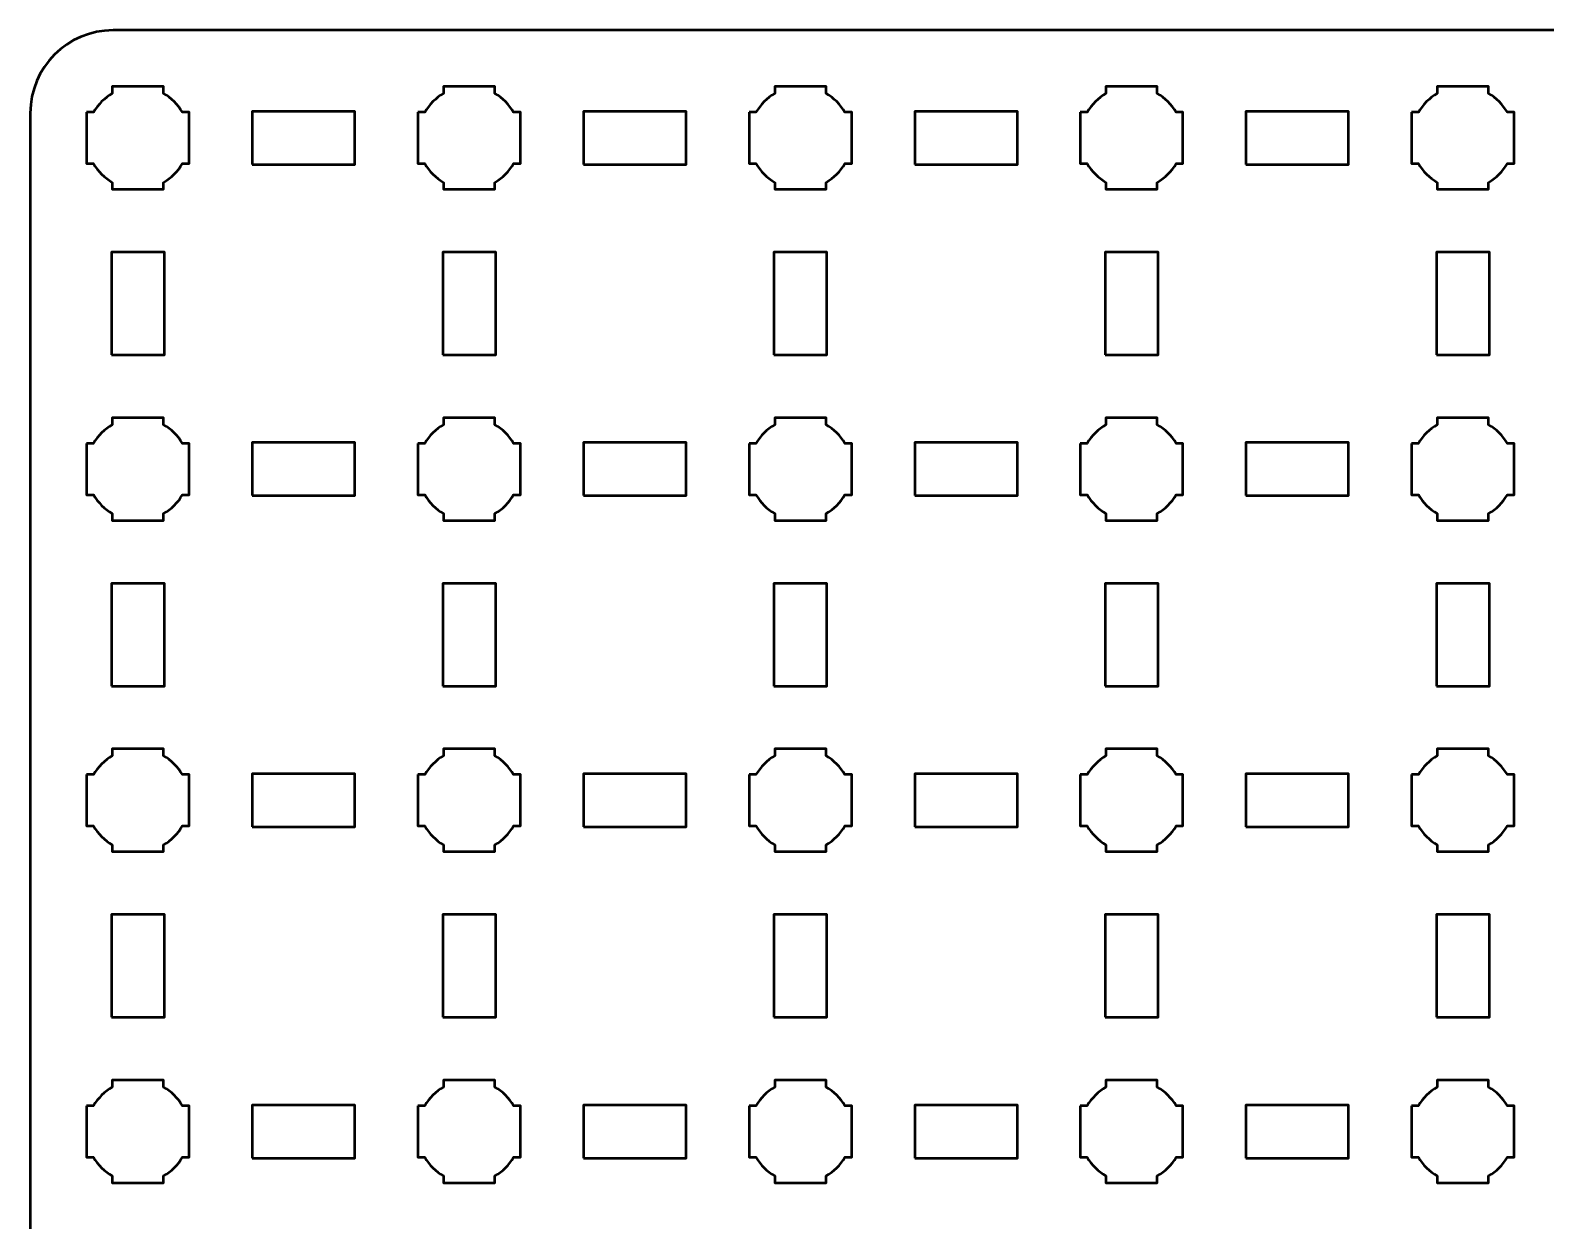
# Model space of a CAD drawing. Header units: centimetres. Extents: x -30.1 to 9.2, y -44.5 to 14.8.
# Drawn here: x -30.15 to -21, y 7.61 to 14.8 of the extents above; entities that cross this region are included whole.
import ezdxf

# ---------------------------------------------------------------- set-up
doc = ezdxf.new("R2010")
doc.units = ezdxf.units.CM
doc.header["$MEASUREMENT"] = 0
doc.layers.add('Layer 1', color=7, linetype='Continuous')

msp = doc.modelspace()

# ---------------------------------------------------------------- linework, layer by layer
at = {"layer": 'Layer 1', "color": 250, "lineweight": 53}
for points in [[(-28.81, 13.99), (-28.19, 13.99), (-28.19, 14.31), (-28.81, 14.31), (-28.81, 13.99)], [(-26.81, 13.99), (-26.19, 13.99), (-26.19, 14.31), (-26.81, 14.31), (-26.81, 13.99)], [(-24.81, 13.99), (-24.19, 13.99), (-24.19, 14.31), (-24.81, 14.31), (-24.81, 13.99)], [(-22.81, 13.99), (-22.19, 13.99), (-22.19, 14.31), (-22.81, 14.31), (-22.81, 13.99)], [(-29.66, 12.84), (-29.34, 12.84), (-29.34, 13.46), (-29.66, 13.46), (-29.66, 12.84)], [(-27.66, 12.84), (-27.34, 12.84), (-27.34, 13.46), (-27.66, 13.46), (-27.66, 12.84)], [(-25.66, 12.84), (-25.34, 12.84), (-25.34, 13.46), (-25.66, 13.46), (-25.66, 12.84)], [(-23.66, 12.84), (-23.34, 12.84), (-23.34, 13.46), (-23.66, 13.46), (-23.66, 12.84)], [(-21.66, 12.84), (-21.34, 12.84), (-21.34, 13.46), (-21.66, 13.46), (-21.66, 12.84)], [(-28.81, 11.99), (-28.19, 11.99), (-28.19, 12.31), (-28.81, 12.31), (-28.81, 11.99)], [(-26.81, 11.99), (-26.19, 11.99), (-26.19, 12.31), (-26.81, 12.31), (-26.81, 11.99)], [(-24.81, 11.99), (-24.19, 11.99), (-24.19, 12.31), (-24.81, 12.31), (-24.81, 11.99)], [(-22.81, 11.99), (-22.19, 11.99), (-22.19, 12.31), (-22.81, 12.31), (-22.81, 11.99)], [(-29.66, 10.84), (-29.34, 10.84), (-29.34, 11.46), (-29.66, 11.46), (-29.66, 10.84)], [(-27.66, 10.84), (-27.34, 10.84), (-27.34, 11.46), (-27.66, 11.46), (-27.66, 10.84)], [(-25.66, 10.84), (-25.34, 10.84), (-25.34, 11.46), (-25.66, 11.46), (-25.66, 10.84)], [(-23.66, 10.84), (-23.34, 10.84), (-23.34, 11.46), (-23.66, 11.46), (-23.66, 10.84)], [(-21.66, 10.84), (-21.34, 10.84), (-21.34, 11.46), (-21.66, 11.46), (-21.66, 10.84)], [(-28.81, 9.99), (-28.19, 9.99), (-28.19, 10.31), (-28.81, 10.31), (-28.81, 9.99)], [(-26.81, 9.99), (-26.19, 9.99), (-26.19, 10.31), (-26.81, 10.31), (-26.81, 9.99)], [(-24.81, 9.99), (-24.19, 9.99), (-24.19, 10.31), (-24.81, 10.31), (-24.81, 9.99)], [(-22.81, 9.99), (-22.19, 9.99), (-22.19, 10.31), (-22.81, 10.31), (-22.81, 9.99)], [(-29.66, 8.84), (-29.34, 8.84), (-29.34, 9.46), (-29.66, 9.46), (-29.66, 8.84)], [(-27.66, 8.84), (-27.34, 8.84), (-27.34, 9.46), (-27.66, 9.46), (-27.66, 8.84)], [(-25.66, 8.84), (-25.34, 8.84), (-25.34, 9.46), (-25.66, 9.46), (-25.66, 8.84)], [(-23.66, 8.84), (-23.34, 8.84), (-23.34, 9.46), (-23.66, 9.46), (-23.66, 8.84)], [(-21.66, 8.84), (-21.34, 8.84), (-21.34, 9.46), (-21.66, 9.46), (-21.66, 8.84)], [(-28.81, 7.99), (-28.19, 7.99), (-28.19, 8.31), (-28.81, 8.31), (-28.81, 7.99)], [(-26.81, 7.99), (-26.19, 7.99), (-26.19, 8.31), (-26.81, 8.31), (-26.81, 7.99)], [(-24.81, 7.99), (-24.19, 7.99), (-24.19, 8.31), (-24.81, 8.31), (-24.81, 7.99)], [(-22.81, 7.99), (-22.19, 7.99), (-22.19, 8.31), (-22.81, 8.31), (-22.81, 7.99)]]:
    msp.add_lwpolyline(points, close=True, dxfattribs=at)
msp.add_open_spline([(-30.15, -44), (-30.15, -44), (-30.15, 14.3), (-30.15, 14.3), (-30.15, 14.3), (-30.15, 14.57609), (-29.92609, 14.8), (-29.65, 14.8), (-29.65, 14.8), (-29.65, 14.8), (8.65, 14.8), (8.65, 14.8), (8.65, 14.8), (8.92609, 14.8), (9.15, 14.57609), (9.15, 14.3), (9.15, 14.3), (9.15, 14.3), (9.15, -44), (9.15, -44), (9.15, -44), (9.15, -44.27609), (8.92609, -44.5), (8.65, -44.5), (8.65, -44.5), (8.65, -44.5), (-29.65, -44.5), (-29.65, -44.5), (-29.65, -44.5), (-29.92609, -44.5), (-30.15, -44.27609), (-30.15, -44)], degree=3, knots=[0, 0, 0, 0, 0.125, 0.125, 0.125, 0.125, 0.25, 0.25, 0.25, 0.25, 0.375, 0.375, 0.375, 0.375, 0.5, 0.5, 0.5, 0.5, 0.625, 0.625, 0.625, 0.625, 0.75, 0.75, 0.75, 0.75, 0.875, 0.875, 0.875, 0.875, 1, 1, 1, 1], dxfattribs=at)
at = {"layer": 'Layer 1', "lineweight": 53}
for points in [[(-29.81, 14.305), (-29.81, 14.305), (-29.76851, 14.305), (-29.76851, 14.305), (-29.76851, 14.305), (-29.74128, 14.35205), (-29.70205, 14.39128), (-29.655, 14.41851), (-29.655, 14.41851), (-29.655, 14.41851), (-29.655, 14.46), (-29.655, 14.46), (-29.655, 14.46), (-29.655, 14.46), (-29.5, 14.46), (-29.5, 14.46), (-29.5, 14.46), (-29.5, 14.46), (-29.345, 14.46), (-29.345, 14.46), (-29.345, 14.46), (-29.345, 14.46), (-29.345, 14.41851), (-29.345, 14.41851), (-29.345, 14.41851), (-29.29795, 14.39128), (-29.25872, 14.35205), (-29.23149, 14.305), (-29.23149, 14.305), (-29.23149, 14.305), (-29.19, 14.305), (-29.19, 14.305), (-29.19, 14.305), (-29.19, 14.305), (-29.19, 14.15), (-29.19, 14.15), (-29.19, 14.15), (-29.19, 14.15), (-29.19, 13.995), (-29.19, 13.995), (-29.19, 13.995), (-29.19, 13.995), (-29.23149, 13.995), (-29.23149, 13.995), (-29.23149, 13.995), (-29.25872, 13.94795), (-29.29795, 13.90872), (-29.345, 13.88149), (-29.345, 13.88149), (-29.345, 13.88149), (-29.345, 13.84), (-29.345, 13.84), (-29.345, 13.84), (-29.345, 13.84), (-29.5, 13.84), (-29.5, 13.84), (-29.5, 13.84), (-29.5, 13.84), (-29.655, 13.84), (-29.655, 13.84), (-29.655, 13.84), (-29.655, 13.84), (-29.655, 13.88149), (-29.655, 13.88149), (-29.655, 13.88149), (-29.70205, 13.90872), (-29.74128, 13.94795), (-29.76851, 13.995), (-29.76851, 13.995), (-29.76851, 13.995), (-29.81, 13.995), (-29.81, 13.995), (-29.81, 13.995), (-29.81, 13.995), (-29.81, 14.15), (-29.81, 14.15), (-29.81, 14.15), (-29.81, 14.15), (-29.81, 14.305), (-29.81, 14.305)], [(-27.81, 14.305), (-27.81, 14.305), (-27.76851, 14.305), (-27.76851, 14.305), (-27.76851, 14.305), (-27.74128, 14.35205), (-27.70205, 14.39128), (-27.655, 14.41851), (-27.655, 14.41851), (-27.655, 14.41851), (-27.655, 14.46), (-27.655, 14.46), (-27.655, 14.46), (-27.655, 14.46), (-27.5, 14.46), (-27.5, 14.46), (-27.5, 14.46), (-27.5, 14.46), (-27.345, 14.46), (-27.345, 14.46), (-27.345, 14.46), (-27.345, 14.46), (-27.345, 14.41851), (-27.345, 14.41851), (-27.345, 14.41851), (-27.29795, 14.39128), (-27.25872, 14.35205), (-27.23149, 14.305), (-27.23149, 14.305), (-27.23149, 14.305), (-27.19, 14.305), (-27.19, 14.305), (-27.19, 14.305), (-27.19, 14.305), (-27.19, 14.15), (-27.19, 14.15), (-27.19, 14.15), (-27.19, 14.15), (-27.19, 13.995), (-27.19, 13.995), (-27.19, 13.995), (-27.19, 13.995), (-27.23149, 13.995), (-27.23149, 13.995), (-27.23149, 13.995), (-27.25872, 13.94795), (-27.29795, 13.90872), (-27.345, 13.88149), (-27.345, 13.88149), (-27.345, 13.88149), (-27.345, 13.84), (-27.345, 13.84), (-27.345, 13.84), (-27.345, 13.84), (-27.5, 13.84), (-27.5, 13.84), (-27.5, 13.84), (-27.5, 13.84), (-27.655, 13.84), (-27.655, 13.84), (-27.655, 13.84), (-27.655, 13.84), (-27.655, 13.88149), (-27.655, 13.88149), (-27.655, 13.88149), (-27.70205, 13.90872), (-27.74128, 13.94795), (-27.76851, 13.995), (-27.76851, 13.995), (-27.76851, 13.995), (-27.81, 13.995), (-27.81, 13.995), (-27.81, 13.995), (-27.81, 13.995), (-27.81, 14.15), (-27.81, 14.15), (-27.81, 14.15), (-27.81, 14.15), (-27.81, 14.305), (-27.81, 14.305)], [(-25.81, 14.305), (-25.81, 14.305), (-25.76851, 14.305), (-25.76851, 14.305), (-25.76851, 14.305), (-25.74128, 14.35205), (-25.70205, 14.39128), (-25.655, 14.41851), (-25.655, 14.41851), (-25.655, 14.41851), (-25.655, 14.46), (-25.655, 14.46), (-25.655, 14.46), (-25.655, 14.46), (-25.5, 14.46), (-25.5, 14.46), (-25.5, 14.46), (-25.5, 14.46), (-25.345, 14.46), (-25.345, 14.46), (-25.345, 14.46), (-25.345, 14.46), (-25.345, 14.41851), (-25.345, 14.41851), (-25.345, 14.41851), (-25.29795, 14.39128), (-25.25872, 14.35205), (-25.23149, 14.305), (-25.23149, 14.305), (-25.23149, 14.305), (-25.19, 14.305), (-25.19, 14.305), (-25.19, 14.305), (-25.19, 14.305), (-25.19, 14.15), (-25.19, 14.15), (-25.19, 14.15), (-25.19, 14.15), (-25.19, 13.995), (-25.19, 13.995), (-25.19, 13.995), (-25.19, 13.995), (-25.23149, 13.995), (-25.23149, 13.995), (-25.23149, 13.995), (-25.25872, 13.94795), (-25.29795, 13.90872), (-25.345, 13.88149), (-25.345, 13.88149), (-25.345, 13.88149), (-25.345, 13.84), (-25.345, 13.84), (-25.345, 13.84), (-25.345, 13.84), (-25.5, 13.84), (-25.5, 13.84), (-25.5, 13.84), (-25.5, 13.84), (-25.655, 13.84), (-25.655, 13.84), (-25.655, 13.84), (-25.655, 13.84), (-25.655, 13.88149), (-25.655, 13.88149), (-25.655, 13.88149), (-25.70205, 13.90872), (-25.74128, 13.94795), (-25.76851, 13.995), (-25.76851, 13.995), (-25.76851, 13.995), (-25.81, 13.995), (-25.81, 13.995), (-25.81, 13.995), (-25.81, 13.995), (-25.81, 14.15), (-25.81, 14.15), (-25.81, 14.15), (-25.81, 14.15), (-25.81, 14.305), (-25.81, 14.305)], [(-23.81, 14.305), (-23.81, 14.305), (-23.76851, 14.305), (-23.76851, 14.305), (-23.76851, 14.305), (-23.74128, 14.35205), (-23.70205, 14.39128), (-23.655, 14.41851), (-23.655, 14.41851), (-23.655, 14.41851), (-23.655, 14.46), (-23.655, 14.46), (-23.655, 14.46), (-23.655, 14.46), (-23.5, 14.46), (-23.5, 14.46), (-23.5, 14.46), (-23.5, 14.46), (-23.345, 14.46), (-23.345, 14.46), (-23.345, 14.46), (-23.345, 14.46), (-23.345, 14.41851), (-23.345, 14.41851), (-23.345, 14.41851), (-23.29795, 14.39128), (-23.25872, 14.35205), (-23.23149, 14.305), (-23.23149, 14.305), (-23.23149, 14.305), (-23.19, 14.305), (-23.19, 14.305), (-23.19, 14.305), (-23.19, 14.305), (-23.19, 14.15), (-23.19, 14.15), (-23.19, 14.15), (-23.19, 14.15), (-23.19, 13.995), (-23.19, 13.995), (-23.19, 13.995), (-23.19, 13.995), (-23.23149, 13.995), (-23.23149, 13.995), (-23.23149, 13.995), (-23.25872, 13.94795), (-23.29795, 13.90872), (-23.345, 13.88149), (-23.345, 13.88149), (-23.345, 13.88149), (-23.345, 13.84), (-23.345, 13.84), (-23.345, 13.84), (-23.345, 13.84), (-23.5, 13.84), (-23.5, 13.84), (-23.5, 13.84), (-23.5, 13.84), (-23.655, 13.84), (-23.655, 13.84), (-23.655, 13.84), (-23.655, 13.84), (-23.655, 13.88149), (-23.655, 13.88149), (-23.655, 13.88149), (-23.70205, 13.90872), (-23.74128, 13.94795), (-23.76851, 13.995), (-23.76851, 13.995), (-23.76851, 13.995), (-23.81, 13.995), (-23.81, 13.995), (-23.81, 13.995), (-23.81, 13.995), (-23.81, 14.15), (-23.81, 14.15), (-23.81, 14.15), (-23.81, 14.15), (-23.81, 14.305), (-23.81, 14.305)], [(-21.81, 14.305), (-21.81, 14.305), (-21.76851, 14.305), (-21.76851, 14.305), (-21.76851, 14.305), (-21.74128, 14.35205), (-21.70205, 14.39128), (-21.655, 14.41851), (-21.655, 14.41851), (-21.655, 14.41851), (-21.655, 14.46), (-21.655, 14.46), (-21.655, 14.46), (-21.655, 14.46), (-21.5, 14.46), (-21.5, 14.46), (-21.5, 14.46), (-21.5, 14.46), (-21.345, 14.46), (-21.345, 14.46), (-21.345, 14.46), (-21.345, 14.46), (-21.345, 14.41851), (-21.345, 14.41851), (-21.345, 14.41851), (-21.29795, 14.39128), (-21.25872, 14.35205), (-21.23149, 14.305), (-21.23149, 14.305), (-21.23149, 14.305), (-21.19, 14.305), (-21.19, 14.305), (-21.19, 14.305), (-21.19, 14.305), (-21.19, 14.15), (-21.19, 14.15), (-21.19, 14.15), (-21.19, 14.15), (-21.19, 13.995), (-21.19, 13.995), (-21.19, 13.995), (-21.19, 13.995), (-21.23149, 13.995), (-21.23149, 13.995), (-21.23149, 13.995), (-21.25872, 13.94795), (-21.29795, 13.90872), (-21.345, 13.88149), (-21.345, 13.88149), (-21.345, 13.88149), (-21.345, 13.84), (-21.345, 13.84), (-21.345, 13.84), (-21.345, 13.84), (-21.5, 13.84), (-21.5, 13.84), (-21.5, 13.84), (-21.5, 13.84), (-21.655, 13.84), (-21.655, 13.84), (-21.655, 13.84), (-21.655, 13.84), (-21.655, 13.88149), (-21.655, 13.88149), (-21.655, 13.88149), (-21.70205, 13.90872), (-21.74128, 13.94795), (-21.76851, 13.995), (-21.76851, 13.995), (-21.76851, 13.995), (-21.81, 13.995), (-21.81, 13.995), (-21.81, 13.995), (-21.81, 13.995), (-21.81, 14.15), (-21.81, 14.15), (-21.81, 14.15), (-21.81, 14.15), (-21.81, 14.305), (-21.81, 14.305)], [(-29.81, 12.305), (-29.81, 12.305), (-29.76851, 12.305), (-29.76851, 12.305), (-29.76851, 12.305), (-29.74128, 12.35205), (-29.70205, 12.39128), (-29.655, 12.41851), (-29.655, 12.41851), (-29.655, 12.41851), (-29.655, 12.46), (-29.655, 12.46), (-29.655, 12.46), (-29.655, 12.46), (-29.5, 12.46), (-29.5, 12.46), (-29.5, 12.46), (-29.5, 12.46), (-29.345, 12.46), (-29.345, 12.46), (-29.345, 12.46), (-29.345, 12.46), (-29.345, 12.41851), (-29.345, 12.41851), (-29.345, 12.41851), (-29.29795, 12.39128), (-29.25872, 12.35205), (-29.23149, 12.305), (-29.23149, 12.305), (-29.23149, 12.305), (-29.19, 12.305), (-29.19, 12.305), (-29.19, 12.305), (-29.19, 12.305), (-29.19, 12.15), (-29.19, 12.15), (-29.19, 12.15), (-29.19, 12.15), (-29.19, 11.995), (-29.19, 11.995), (-29.19, 11.995), (-29.19, 11.995), (-29.23149, 11.995), (-29.23149, 11.995), (-29.23149, 11.995), (-29.25872, 11.94795), (-29.29795, 11.90872), (-29.345, 11.88149), (-29.345, 11.88149), (-29.345, 11.88149), (-29.345, 11.84), (-29.345, 11.84), (-29.345, 11.84), (-29.345, 11.84), (-29.5, 11.84), (-29.5, 11.84), (-29.5, 11.84), (-29.5, 11.84), (-29.655, 11.84), (-29.655, 11.84), (-29.655, 11.84), (-29.655, 11.84), (-29.655, 11.88149), (-29.655, 11.88149), (-29.655, 11.88149), (-29.70205, 11.90872), (-29.74128, 11.94795), (-29.76851, 11.995), (-29.76851, 11.995), (-29.76851, 11.995), (-29.81, 11.995), (-29.81, 11.995), (-29.81, 11.995), (-29.81, 11.995), (-29.81, 12.15), (-29.81, 12.15), (-29.81, 12.15), (-29.81, 12.15), (-29.81, 12.305), (-29.81, 12.305)], [(-27.81, 12.305), (-27.81, 12.305), (-27.76851, 12.305), (-27.76851, 12.305), (-27.76851, 12.305), (-27.74128, 12.35205), (-27.70205, 12.39128), (-27.655, 12.41851), (-27.655, 12.41851), (-27.655, 12.41851), (-27.655, 12.46), (-27.655, 12.46), (-27.655, 12.46), (-27.655, 12.46), (-27.5, 12.46), (-27.5, 12.46), (-27.5, 12.46), (-27.5, 12.46), (-27.345, 12.46), (-27.345, 12.46), (-27.345, 12.46), (-27.345, 12.46), (-27.345, 12.41851), (-27.345, 12.41851), (-27.345, 12.41851), (-27.29795, 12.39128), (-27.25872, 12.35205), (-27.23149, 12.305), (-27.23149, 12.305), (-27.23149, 12.305), (-27.19, 12.305), (-27.19, 12.305), (-27.19, 12.305), (-27.19, 12.305), (-27.19, 12.15), (-27.19, 12.15), (-27.19, 12.15), (-27.19, 12.15), (-27.19, 11.995), (-27.19, 11.995), (-27.19, 11.995), (-27.19, 11.995), (-27.23149, 11.995), (-27.23149, 11.995), (-27.23149, 11.995), (-27.25872, 11.94795), (-27.29795, 11.90872), (-27.345, 11.88149), (-27.345, 11.88149), (-27.345, 11.88149), (-27.345, 11.84), (-27.345, 11.84), (-27.345, 11.84), (-27.345, 11.84), (-27.5, 11.84), (-27.5, 11.84), (-27.5, 11.84), (-27.5, 11.84), (-27.655, 11.84), (-27.655, 11.84), (-27.655, 11.84), (-27.655, 11.84), (-27.655, 11.88149), (-27.655, 11.88149), (-27.655, 11.88149), (-27.70205, 11.90872), (-27.74128, 11.94795), (-27.76851, 11.995), (-27.76851, 11.995), (-27.76851, 11.995), (-27.81, 11.995), (-27.81, 11.995), (-27.81, 11.995), (-27.81, 11.995), (-27.81, 12.15), (-27.81, 12.15), (-27.81, 12.15), (-27.81, 12.15), (-27.81, 12.305), (-27.81, 12.305)], [(-25.81, 12.305), (-25.81, 12.305), (-25.76851, 12.305), (-25.76851, 12.305), (-25.76851, 12.305), (-25.74128, 12.35205), (-25.70205, 12.39128), (-25.655, 12.41851), (-25.655, 12.41851), (-25.655, 12.41851), (-25.655, 12.46), (-25.655, 12.46), (-25.655, 12.46), (-25.655, 12.46), (-25.5, 12.46), (-25.5, 12.46), (-25.5, 12.46), (-25.5, 12.46), (-25.345, 12.46), (-25.345, 12.46), (-25.345, 12.46), (-25.345, 12.46), (-25.345, 12.41851), (-25.345, 12.41851), (-25.345, 12.41851), (-25.29795, 12.39128), (-25.25872, 12.35205), (-25.23149, 12.305), (-25.23149, 12.305), (-25.23149, 12.305), (-25.19, 12.305), (-25.19, 12.305), (-25.19, 12.305), (-25.19, 12.305), (-25.19, 12.15), (-25.19, 12.15), (-25.19, 12.15), (-25.19, 12.15), (-25.19, 11.995), (-25.19, 11.995), (-25.19, 11.995), (-25.19, 11.995), (-25.23149, 11.995), (-25.23149, 11.995), (-25.23149, 11.995), (-25.25872, 11.94795), (-25.29795, 11.90872), (-25.345, 11.88149), (-25.345, 11.88149), (-25.345, 11.88149), (-25.345, 11.84), (-25.345, 11.84), (-25.345, 11.84), (-25.345, 11.84), (-25.5, 11.84), (-25.5, 11.84), (-25.5, 11.84), (-25.5, 11.84), (-25.655, 11.84), (-25.655, 11.84), (-25.655, 11.84), (-25.655, 11.84), (-25.655, 11.88149), (-25.655, 11.88149), (-25.655, 11.88149), (-25.70205, 11.90872), (-25.74128, 11.94795), (-25.76851, 11.995), (-25.76851, 11.995), (-25.76851, 11.995), (-25.81, 11.995), (-25.81, 11.995), (-25.81, 11.995), (-25.81, 11.995), (-25.81, 12.15), (-25.81, 12.15), (-25.81, 12.15), (-25.81, 12.15), (-25.81, 12.305), (-25.81, 12.305)], [(-23.81, 12.305), (-23.81, 12.305), (-23.76851, 12.305), (-23.76851, 12.305), (-23.76851, 12.305), (-23.74128, 12.35205), (-23.70205, 12.39128), (-23.655, 12.41851), (-23.655, 12.41851), (-23.655, 12.41851), (-23.655, 12.46), (-23.655, 12.46), (-23.655, 12.46), (-23.655, 12.46), (-23.5, 12.46), (-23.5, 12.46), (-23.5, 12.46), (-23.5, 12.46), (-23.345, 12.46), (-23.345, 12.46), (-23.345, 12.46), (-23.345, 12.46), (-23.345, 12.41851), (-23.345, 12.41851), (-23.345, 12.41851), (-23.29795, 12.39128), (-23.25872, 12.35205), (-23.23149, 12.305), (-23.23149, 12.305), (-23.23149, 12.305), (-23.19, 12.305), (-23.19, 12.305), (-23.19, 12.305), (-23.19, 12.305), (-23.19, 12.15), (-23.19, 12.15), (-23.19, 12.15), (-23.19, 12.15), (-23.19, 11.995), (-23.19, 11.995), (-23.19, 11.995), (-23.19, 11.995), (-23.23149, 11.995), (-23.23149, 11.995), (-23.23149, 11.995), (-23.25872, 11.94795), (-23.29795, 11.90872), (-23.345, 11.88149), (-23.345, 11.88149), (-23.345, 11.88149), (-23.345, 11.84), (-23.345, 11.84), (-23.345, 11.84), (-23.345, 11.84), (-23.5, 11.84), (-23.5, 11.84), (-23.5, 11.84), (-23.5, 11.84), (-23.655, 11.84), (-23.655, 11.84), (-23.655, 11.84), (-23.655, 11.84), (-23.655, 11.88149), (-23.655, 11.88149), (-23.655, 11.88149), (-23.70205, 11.90872), (-23.74128, 11.94795), (-23.76851, 11.995), (-23.76851, 11.995), (-23.76851, 11.995), (-23.81, 11.995), (-23.81, 11.995), (-23.81, 11.995), (-23.81, 11.995), (-23.81, 12.15), (-23.81, 12.15), (-23.81, 12.15), (-23.81, 12.15), (-23.81, 12.305), (-23.81, 12.305)], [(-21.81, 12.305), (-21.81, 12.305), (-21.76851, 12.305), (-21.76851, 12.305), (-21.76851, 12.305), (-21.74128, 12.35205), (-21.70205, 12.39128), (-21.655, 12.41851), (-21.655, 12.41851), (-21.655, 12.41851), (-21.655, 12.46), (-21.655, 12.46), (-21.655, 12.46), (-21.655, 12.46), (-21.5, 12.46), (-21.5, 12.46), (-21.5, 12.46), (-21.5, 12.46), (-21.345, 12.46), (-21.345, 12.46), (-21.345, 12.46), (-21.345, 12.46), (-21.345, 12.41851), (-21.345, 12.41851), (-21.345, 12.41851), (-21.29795, 12.39128), (-21.25872, 12.35205), (-21.23149, 12.305), (-21.23149, 12.305), (-21.23149, 12.305), (-21.19, 12.305), (-21.19, 12.305), (-21.19, 12.305), (-21.19, 12.305), (-21.19, 12.15), (-21.19, 12.15), (-21.19, 12.15), (-21.19, 12.15), (-21.19, 11.995), (-21.19, 11.995), (-21.19, 11.995), (-21.19, 11.995), (-21.23149, 11.995), (-21.23149, 11.995), (-21.23149, 11.995), (-21.25872, 11.94795), (-21.29795, 11.90872), (-21.345, 11.88149), (-21.345, 11.88149), (-21.345, 11.88149), (-21.345, 11.84), (-21.345, 11.84), (-21.345, 11.84), (-21.345, 11.84), (-21.5, 11.84), (-21.5, 11.84), (-21.5, 11.84), (-21.5, 11.84), (-21.655, 11.84), (-21.655, 11.84), (-21.655, 11.84), (-21.655, 11.84), (-21.655, 11.88149), (-21.655, 11.88149), (-21.655, 11.88149), (-21.70205, 11.90872), (-21.74128, 11.94795), (-21.76851, 11.995), (-21.76851, 11.995), (-21.76851, 11.995), (-21.81, 11.995), (-21.81, 11.995), (-21.81, 11.995), (-21.81, 11.995), (-21.81, 12.15), (-21.81, 12.15), (-21.81, 12.15), (-21.81, 12.15), (-21.81, 12.305), (-21.81, 12.305)], [(-29.81, 10.305), (-29.81, 10.305), (-29.76851, 10.305), (-29.76851, 10.305), (-29.76851, 10.305), (-29.74128, 10.35205), (-29.70205, 10.39128), (-29.655, 10.41851), (-29.655, 10.41851), (-29.655, 10.41851), (-29.655, 10.46), (-29.655, 10.46), (-29.655, 10.46), (-29.655, 10.46), (-29.5, 10.46), (-29.5, 10.46), (-29.5, 10.46), (-29.5, 10.46), (-29.345, 10.46), (-29.345, 10.46), (-29.345, 10.46), (-29.345, 10.46), (-29.345, 10.41851), (-29.345, 10.41851), (-29.345, 10.41851), (-29.29795, 10.39128), (-29.25872, 10.35205), (-29.23149, 10.305), (-29.23149, 10.305), (-29.23149, 10.305), (-29.19, 10.305), (-29.19, 10.305), (-29.19, 10.305), (-29.19, 10.305), (-29.19, 10.15), (-29.19, 10.15), (-29.19, 10.15), (-29.19, 10.15), (-29.19, 9.995), (-29.19, 9.995), (-29.19, 9.995), (-29.19, 9.995), (-29.23149, 9.995), (-29.23149, 9.995), (-29.23149, 9.995), (-29.25872, 9.94795), (-29.29795, 9.90872), (-29.345, 9.88149), (-29.345, 9.88149), (-29.345, 9.88149), (-29.345, 9.84), (-29.345, 9.84), (-29.345, 9.84), (-29.345, 9.84), (-29.5, 9.84), (-29.5, 9.84), (-29.5, 9.84), (-29.5, 9.84), (-29.655, 9.84), (-29.655, 9.84), (-29.655, 9.84), (-29.655, 9.84), (-29.655, 9.88149), (-29.655, 9.88149), (-29.655, 9.88149), (-29.70205, 9.90872), (-29.74128, 9.94795), (-29.76851, 9.995), (-29.76851, 9.995), (-29.76851, 9.995), (-29.81, 9.995), (-29.81, 9.995), (-29.81, 9.995), (-29.81, 9.995), (-29.81, 10.15), (-29.81, 10.15), (-29.81, 10.15), (-29.81, 10.15), (-29.81, 10.305), (-29.81, 10.305)], [(-27.81, 10.305), (-27.81, 10.305), (-27.76851, 10.305), (-27.76851, 10.305), (-27.76851, 10.305), (-27.74128, 10.35205), (-27.70205, 10.39128), (-27.655, 10.41851), (-27.655, 10.41851), (-27.655, 10.41851), (-27.655, 10.46), (-27.655, 10.46), (-27.655, 10.46), (-27.655, 10.46), (-27.5, 10.46), (-27.5, 10.46), (-27.5, 10.46), (-27.5, 10.46), (-27.345, 10.46), (-27.345, 10.46), (-27.345, 10.46), (-27.345, 10.46), (-27.345, 10.41851), (-27.345, 10.41851), (-27.345, 10.41851), (-27.29795, 10.39128), (-27.25872, 10.35205), (-27.23149, 10.305), (-27.23149, 10.305), (-27.23149, 10.305), (-27.19, 10.305), (-27.19, 10.305), (-27.19, 10.305), (-27.19, 10.305), (-27.19, 10.15), (-27.19, 10.15), (-27.19, 10.15), (-27.19, 10.15), (-27.19, 9.995), (-27.19, 9.995), (-27.19, 9.995), (-27.19, 9.995), (-27.23149, 9.995), (-27.23149, 9.995), (-27.23149, 9.995), (-27.25872, 9.94795), (-27.29795, 9.90872), (-27.345, 9.88149), (-27.345, 9.88149), (-27.345, 9.88149), (-27.345, 9.84), (-27.345, 9.84), (-27.345, 9.84), (-27.345, 9.84), (-27.5, 9.84), (-27.5, 9.84), (-27.5, 9.84), (-27.5, 9.84), (-27.655, 9.84), (-27.655, 9.84), (-27.655, 9.84), (-27.655, 9.84), (-27.655, 9.88149), (-27.655, 9.88149), (-27.655, 9.88149), (-27.70205, 9.90872), (-27.74128, 9.94795), (-27.76851, 9.995), (-27.76851, 9.995), (-27.76851, 9.995), (-27.81, 9.995), (-27.81, 9.995), (-27.81, 9.995), (-27.81, 9.995), (-27.81, 10.15), (-27.81, 10.15), (-27.81, 10.15), (-27.81, 10.15), (-27.81, 10.305), (-27.81, 10.305)], [(-25.81, 10.305), (-25.81, 10.305), (-25.76851, 10.305), (-25.76851, 10.305), (-25.76851, 10.305), (-25.74128, 10.35205), (-25.70205, 10.39128), (-25.655, 10.41851), (-25.655, 10.41851), (-25.655, 10.41851), (-25.655, 10.46), (-25.655, 10.46), (-25.655, 10.46), (-25.655, 10.46), (-25.5, 10.46), (-25.5, 10.46), (-25.5, 10.46), (-25.5, 10.46), (-25.345, 10.46), (-25.345, 10.46), (-25.345, 10.46), (-25.345, 10.46), (-25.345, 10.41851), (-25.345, 10.41851), (-25.345, 10.41851), (-25.29795, 10.39128), (-25.25872, 10.35205), (-25.23149, 10.305), (-25.23149, 10.305), (-25.23149, 10.305), (-25.19, 10.305), (-25.19, 10.305), (-25.19, 10.305), (-25.19, 10.305), (-25.19, 10.15), (-25.19, 10.15), (-25.19, 10.15), (-25.19, 10.15), (-25.19, 9.995), (-25.19, 9.995), (-25.19, 9.995), (-25.19, 9.995), (-25.23149, 9.995), (-25.23149, 9.995), (-25.23149, 9.995), (-25.25872, 9.94795), (-25.29795, 9.90872), (-25.345, 9.88149), (-25.345, 9.88149), (-25.345, 9.88149), (-25.345, 9.84), (-25.345, 9.84), (-25.345, 9.84), (-25.345, 9.84), (-25.5, 9.84), (-25.5, 9.84), (-25.5, 9.84), (-25.5, 9.84), (-25.655, 9.84), (-25.655, 9.84), (-25.655, 9.84), (-25.655, 9.84), (-25.655, 9.88149), (-25.655, 9.88149), (-25.655, 9.88149), (-25.70205, 9.90872), (-25.74128, 9.94795), (-25.76851, 9.995), (-25.76851, 9.995), (-25.76851, 9.995), (-25.81, 9.995), (-25.81, 9.995), (-25.81, 9.995), (-25.81, 9.995), (-25.81, 10.15), (-25.81, 10.15), (-25.81, 10.15), (-25.81, 10.15), (-25.81, 10.305), (-25.81, 10.305)], [(-23.81, 10.305), (-23.81, 10.305), (-23.76851, 10.305), (-23.76851, 10.305), (-23.76851, 10.305), (-23.74128, 10.35205), (-23.70205, 10.39128), (-23.655, 10.41851), (-23.655, 10.41851), (-23.655, 10.41851), (-23.655, 10.46), (-23.655, 10.46), (-23.655, 10.46), (-23.655, 10.46), (-23.5, 10.46), (-23.5, 10.46), (-23.5, 10.46), (-23.5, 10.46), (-23.345, 10.46), (-23.345, 10.46), (-23.345, 10.46), (-23.345, 10.46), (-23.345, 10.41851), (-23.345, 10.41851), (-23.345, 10.41851), (-23.29795, 10.39128), (-23.25872, 10.35205), (-23.23149, 10.305), (-23.23149, 10.305), (-23.23149, 10.305), (-23.19, 10.305), (-23.19, 10.305), (-23.19, 10.305), (-23.19, 10.305), (-23.19, 10.15), (-23.19, 10.15), (-23.19, 10.15), (-23.19, 10.15), (-23.19, 9.995), (-23.19, 9.995), (-23.19, 9.995), (-23.19, 9.995), (-23.23149, 9.995), (-23.23149, 9.995), (-23.23149, 9.995), (-23.25872, 9.94795), (-23.29795, 9.90872), (-23.345, 9.88149), (-23.345, 9.88149), (-23.345, 9.88149), (-23.345, 9.84), (-23.345, 9.84), (-23.345, 9.84), (-23.345, 9.84), (-23.5, 9.84), (-23.5, 9.84), (-23.5, 9.84), (-23.5, 9.84), (-23.655, 9.84), (-23.655, 9.84), (-23.655, 9.84), (-23.655, 9.84), (-23.655, 9.88149), (-23.655, 9.88149), (-23.655, 9.88149), (-23.70205, 9.90872), (-23.74128, 9.94795), (-23.76851, 9.995), (-23.76851, 9.995), (-23.76851, 9.995), (-23.81, 9.995), (-23.81, 9.995), (-23.81, 9.995), (-23.81, 9.995), (-23.81, 10.15), (-23.81, 10.15), (-23.81, 10.15), (-23.81, 10.15), (-23.81, 10.305), (-23.81, 10.305)], [(-21.81, 10.305), (-21.81, 10.305), (-21.76851, 10.305), (-21.76851, 10.305), (-21.76851, 10.305), (-21.74128, 10.35205), (-21.70205, 10.39128), (-21.655, 10.41851), (-21.655, 10.41851), (-21.655, 10.41851), (-21.655, 10.46), (-21.655, 10.46), (-21.655, 10.46), (-21.655, 10.46), (-21.5, 10.46), (-21.5, 10.46), (-21.5, 10.46), (-21.5, 10.46), (-21.345, 10.46), (-21.345, 10.46), (-21.345, 10.46), (-21.345, 10.46), (-21.345, 10.41851), (-21.345, 10.41851), (-21.345, 10.41851), (-21.29795, 10.39128), (-21.25872, 10.35205), (-21.23149, 10.305), (-21.23149, 10.305), (-21.23149, 10.305), (-21.19, 10.305), (-21.19, 10.305), (-21.19, 10.305), (-21.19, 10.305), (-21.19, 10.15), (-21.19, 10.15), (-21.19, 10.15), (-21.19, 10.15), (-21.19, 9.995), (-21.19, 9.995), (-21.19, 9.995), (-21.19, 9.995), (-21.23149, 9.995), (-21.23149, 9.995), (-21.23149, 9.995), (-21.25872, 9.94795), (-21.29795, 9.90872), (-21.345, 9.88149), (-21.345, 9.88149), (-21.345, 9.88149), (-21.345, 9.84), (-21.345, 9.84), (-21.345, 9.84), (-21.345, 9.84), (-21.5, 9.84), (-21.5, 9.84), (-21.5, 9.84), (-21.5, 9.84), (-21.655, 9.84), (-21.655, 9.84), (-21.655, 9.84), (-21.655, 9.84), (-21.655, 9.88149), (-21.655, 9.88149), (-21.655, 9.88149), (-21.70205, 9.90872), (-21.74128, 9.94795), (-21.76851, 9.995), (-21.76851, 9.995), (-21.76851, 9.995), (-21.81, 9.995), (-21.81, 9.995), (-21.81, 9.995), (-21.81, 9.995), (-21.81, 10.15), (-21.81, 10.15), (-21.81, 10.15), (-21.81, 10.15), (-21.81, 10.305), (-21.81, 10.305)], [(-29.81, 8.305), (-29.81, 8.305), (-29.76851, 8.305), (-29.76851, 8.305), (-29.76851, 8.305), (-29.74128, 8.35205), (-29.70205, 8.39128), (-29.655, 8.41851), (-29.655, 8.41851), (-29.655, 8.41851), (-29.655, 8.46), (-29.655, 8.46), (-29.655, 8.46), (-29.655, 8.46), (-29.5, 8.46), (-29.5, 8.46), (-29.5, 8.46), (-29.5, 8.46), (-29.345, 8.46), (-29.345, 8.46), (-29.345, 8.46), (-29.345, 8.46), (-29.345, 8.41851), (-29.345, 8.41851), (-29.345, 8.41851), (-29.29795, 8.39128), (-29.25872, 8.35205), (-29.23149, 8.305), (-29.23149, 8.305), (-29.23149, 8.305), (-29.19, 8.305), (-29.19, 8.305), (-29.19, 8.305), (-29.19, 8.305), (-29.19, 8.15), (-29.19, 8.15), (-29.19, 8.15), (-29.19, 8.15), (-29.19, 7.995), (-29.19, 7.995), (-29.19, 7.995), (-29.19, 7.995), (-29.23149, 7.995), (-29.23149, 7.995), (-29.23149, 7.995), (-29.25872, 7.94795), (-29.29795, 7.90872), (-29.345, 7.88149), (-29.345, 7.88149), (-29.345, 7.88149), (-29.345, 7.84), (-29.345, 7.84), (-29.345, 7.84), (-29.345, 7.84), (-29.5, 7.84), (-29.5, 7.84), (-29.5, 7.84), (-29.5, 7.84), (-29.655, 7.84), (-29.655, 7.84), (-29.655, 7.84), (-29.655, 7.84), (-29.655, 7.88149), (-29.655, 7.88149), (-29.655, 7.88149), (-29.70205, 7.90872), (-29.74128, 7.94795), (-29.76851, 7.995), (-29.76851, 7.995), (-29.76851, 7.995), (-29.81, 7.995), (-29.81, 7.995), (-29.81, 7.995), (-29.81, 7.995), (-29.81, 8.15), (-29.81, 8.15), (-29.81, 8.15), (-29.81, 8.15), (-29.81, 8.305), (-29.81, 8.305)], [(-27.81, 8.305), (-27.81, 8.305), (-27.76851, 8.305), (-27.76851, 8.305), (-27.76851, 8.305), (-27.74128, 8.35205), (-27.70205, 8.39128), (-27.655, 8.41851), (-27.655, 8.41851), (-27.655, 8.41851), (-27.655, 8.46), (-27.655, 8.46), (-27.655, 8.46), (-27.655, 8.46), (-27.5, 8.46), (-27.5, 8.46), (-27.5, 8.46), (-27.5, 8.46), (-27.345, 8.46), (-27.345, 8.46), (-27.345, 8.46), (-27.345, 8.46), (-27.345, 8.41851), (-27.345, 8.41851), (-27.345, 8.41851), (-27.29795, 8.39128), (-27.25872, 8.35205), (-27.23149, 8.305), (-27.23149, 8.305), (-27.23149, 8.305), (-27.19, 8.305), (-27.19, 8.305), (-27.19, 8.305), (-27.19, 8.305), (-27.19, 8.15), (-27.19, 8.15), (-27.19, 8.15), (-27.19, 8.15), (-27.19, 7.995), (-27.19, 7.995), (-27.19, 7.995), (-27.19, 7.995), (-27.23149, 7.995), (-27.23149, 7.995), (-27.23149, 7.995), (-27.25872, 7.94795), (-27.29795, 7.90872), (-27.345, 7.88149), (-27.345, 7.88149), (-27.345, 7.88149), (-27.345, 7.84), (-27.345, 7.84), (-27.345, 7.84), (-27.345, 7.84), (-27.5, 7.84), (-27.5, 7.84), (-27.5, 7.84), (-27.5, 7.84), (-27.655, 7.84), (-27.655, 7.84), (-27.655, 7.84), (-27.655, 7.84), (-27.655, 7.88149), (-27.655, 7.88149), (-27.655, 7.88149), (-27.70205, 7.90872), (-27.74128, 7.94795), (-27.76851, 7.995), (-27.76851, 7.995), (-27.76851, 7.995), (-27.81, 7.995), (-27.81, 7.995), (-27.81, 7.995), (-27.81, 7.995), (-27.81, 8.15), (-27.81, 8.15), (-27.81, 8.15), (-27.81, 8.15), (-27.81, 8.305), (-27.81, 8.305)], [(-25.81, 8.305), (-25.81, 8.305), (-25.76851, 8.305), (-25.76851, 8.305), (-25.76851, 8.305), (-25.74128, 8.35205), (-25.70205, 8.39128), (-25.655, 8.41851), (-25.655, 8.41851), (-25.655, 8.41851), (-25.655, 8.46), (-25.655, 8.46), (-25.655, 8.46), (-25.655, 8.46), (-25.5, 8.46), (-25.5, 8.46), (-25.5, 8.46), (-25.5, 8.46), (-25.345, 8.46), (-25.345, 8.46), (-25.345, 8.46), (-25.345, 8.46), (-25.345, 8.41851), (-25.345, 8.41851), (-25.345, 8.41851), (-25.29795, 8.39128), (-25.25872, 8.35205), (-25.23149, 8.305), (-25.23149, 8.305), (-25.23149, 8.305), (-25.19, 8.305), (-25.19, 8.305), (-25.19, 8.305), (-25.19, 8.305), (-25.19, 8.15), (-25.19, 8.15), (-25.19, 8.15), (-25.19, 8.15), (-25.19, 7.995), (-25.19, 7.995), (-25.19, 7.995), (-25.19, 7.995), (-25.23149, 7.995), (-25.23149, 7.995), (-25.23149, 7.995), (-25.25872, 7.94795), (-25.29795, 7.90872), (-25.345, 7.88149), (-25.345, 7.88149), (-25.345, 7.88149), (-25.345, 7.84), (-25.345, 7.84), (-25.345, 7.84), (-25.345, 7.84), (-25.5, 7.84), (-25.5, 7.84), (-25.5, 7.84), (-25.5, 7.84), (-25.655, 7.84), (-25.655, 7.84), (-25.655, 7.84), (-25.655, 7.84), (-25.655, 7.88149), (-25.655, 7.88149), (-25.655, 7.88149), (-25.70205, 7.90872), (-25.74128, 7.94795), (-25.76851, 7.995), (-25.76851, 7.995), (-25.76851, 7.995), (-25.81, 7.995), (-25.81, 7.995), (-25.81, 7.995), (-25.81, 7.995), (-25.81, 8.15), (-25.81, 8.15), (-25.81, 8.15), (-25.81, 8.15), (-25.81, 8.305), (-25.81, 8.305)], [(-23.81, 8.305), (-23.81, 8.305), (-23.76851, 8.305), (-23.76851, 8.305), (-23.76851, 8.305), (-23.74128, 8.35205), (-23.70205, 8.39128), (-23.655, 8.41851), (-23.655, 8.41851), (-23.655, 8.41851), (-23.655, 8.46), (-23.655, 8.46), (-23.655, 8.46), (-23.655, 8.46), (-23.5, 8.46), (-23.5, 8.46), (-23.5, 8.46), (-23.5, 8.46), (-23.345, 8.46), (-23.345, 8.46), (-23.345, 8.46), (-23.345, 8.46), (-23.345, 8.41851), (-23.345, 8.41851), (-23.345, 8.41851), (-23.29795, 8.39128), (-23.25872, 8.35205), (-23.23149, 8.305), (-23.23149, 8.305), (-23.23149, 8.305), (-23.19, 8.305), (-23.19, 8.305), (-23.19, 8.305), (-23.19, 8.305), (-23.19, 8.15), (-23.19, 8.15), (-23.19, 8.15), (-23.19, 8.15), (-23.19, 7.995), (-23.19, 7.995), (-23.19, 7.995), (-23.19, 7.995), (-23.23149, 7.995), (-23.23149, 7.995), (-23.23149, 7.995), (-23.25872, 7.94795), (-23.29795, 7.90872), (-23.345, 7.88149), (-23.345, 7.88149), (-23.345, 7.88149), (-23.345, 7.84), (-23.345, 7.84), (-23.345, 7.84), (-23.345, 7.84), (-23.5, 7.84), (-23.5, 7.84), (-23.5, 7.84), (-23.5, 7.84), (-23.655, 7.84), (-23.655, 7.84), (-23.655, 7.84), (-23.655, 7.84), (-23.655, 7.88149), (-23.655, 7.88149), (-23.655, 7.88149), (-23.70205, 7.90872), (-23.74128, 7.94795), (-23.76851, 7.995), (-23.76851, 7.995), (-23.76851, 7.995), (-23.81, 7.995), (-23.81, 7.995), (-23.81, 7.995), (-23.81, 7.995), (-23.81, 8.15), (-23.81, 8.15), (-23.81, 8.15), (-23.81, 8.15), (-23.81, 8.305), (-23.81, 8.305)], [(-21.81, 8.305), (-21.81, 8.305), (-21.76851, 8.305), (-21.76851, 8.305), (-21.76851, 8.305), (-21.74128, 8.35205), (-21.70205, 8.39128), (-21.655, 8.41851), (-21.655, 8.41851), (-21.655, 8.41851), (-21.655, 8.46), (-21.655, 8.46), (-21.655, 8.46), (-21.655, 8.46), (-21.5, 8.46), (-21.5, 8.46), (-21.5, 8.46), (-21.5, 8.46), (-21.345, 8.46), (-21.345, 8.46), (-21.345, 8.46), (-21.345, 8.46), (-21.345, 8.41851), (-21.345, 8.41851), (-21.345, 8.41851), (-21.29795, 8.39128), (-21.25872, 8.35205), (-21.23149, 8.305), (-21.23149, 8.305), (-21.23149, 8.305), (-21.19, 8.305), (-21.19, 8.305), (-21.19, 8.305), (-21.19, 8.305), (-21.19, 8.15), (-21.19, 8.15), (-21.19, 8.15), (-21.19, 8.15), (-21.19, 7.995), (-21.19, 7.995), (-21.19, 7.995), (-21.19, 7.995), (-21.23149, 7.995), (-21.23149, 7.995), (-21.23149, 7.995), (-21.25872, 7.94795), (-21.29795, 7.90872), (-21.345, 7.88149), (-21.345, 7.88149), (-21.345, 7.88149), (-21.345, 7.84), (-21.345, 7.84), (-21.345, 7.84), (-21.345, 7.84), (-21.5, 7.84), (-21.5, 7.84), (-21.5, 7.84), (-21.5, 7.84), (-21.655, 7.84), (-21.655, 7.84), (-21.655, 7.84), (-21.655, 7.84), (-21.655, 7.88149), (-21.655, 7.88149), (-21.655, 7.88149), (-21.70205, 7.90872), (-21.74128, 7.94795), (-21.76851, 7.995), (-21.76851, 7.995), (-21.76851, 7.995), (-21.81, 7.995), (-21.81, 7.995), (-21.81, 7.995), (-21.81, 7.995), (-21.81, 8.15), (-21.81, 8.15), (-21.81, 8.15), (-21.81, 8.15), (-21.81, 8.305), (-21.81, 8.305)]]:
    msp.add_open_spline(points, degree=3, knots=[0, 0, 0, 0, 0.05, 0.05, 0.05, 0.05, 0.1, 0.1, 0.1, 0.1, 0.15, 0.15, 0.15, 0.15, 0.2, 0.2, 0.2, 0.2, 0.25, 0.25, 0.25, 0.25, 0.3, 0.3, 0.3, 0.3, 0.35, 0.35, 0.35, 0.35, 0.4, 0.4, 0.4, 0.4, 0.45, 0.45, 0.45, 0.45, 0.5, 0.5, 0.5, 0.5, 0.55, 0.55, 0.55, 0.55, 0.6, 0.6, 0.6, 0.6, 0.65, 0.65, 0.65, 0.65, 0.7, 0.7, 0.7, 0.7, 0.75, 0.75, 0.75, 0.75, 0.8, 0.8, 0.8, 0.8, 0.85, 0.85, 0.85, 0.85, 0.9, 0.9, 0.9, 0.9, 0.95, 0.95, 0.95, 0.95, 1, 1, 1, 1], dxfattribs=at)

doc.saveas('drawing.dxf')
